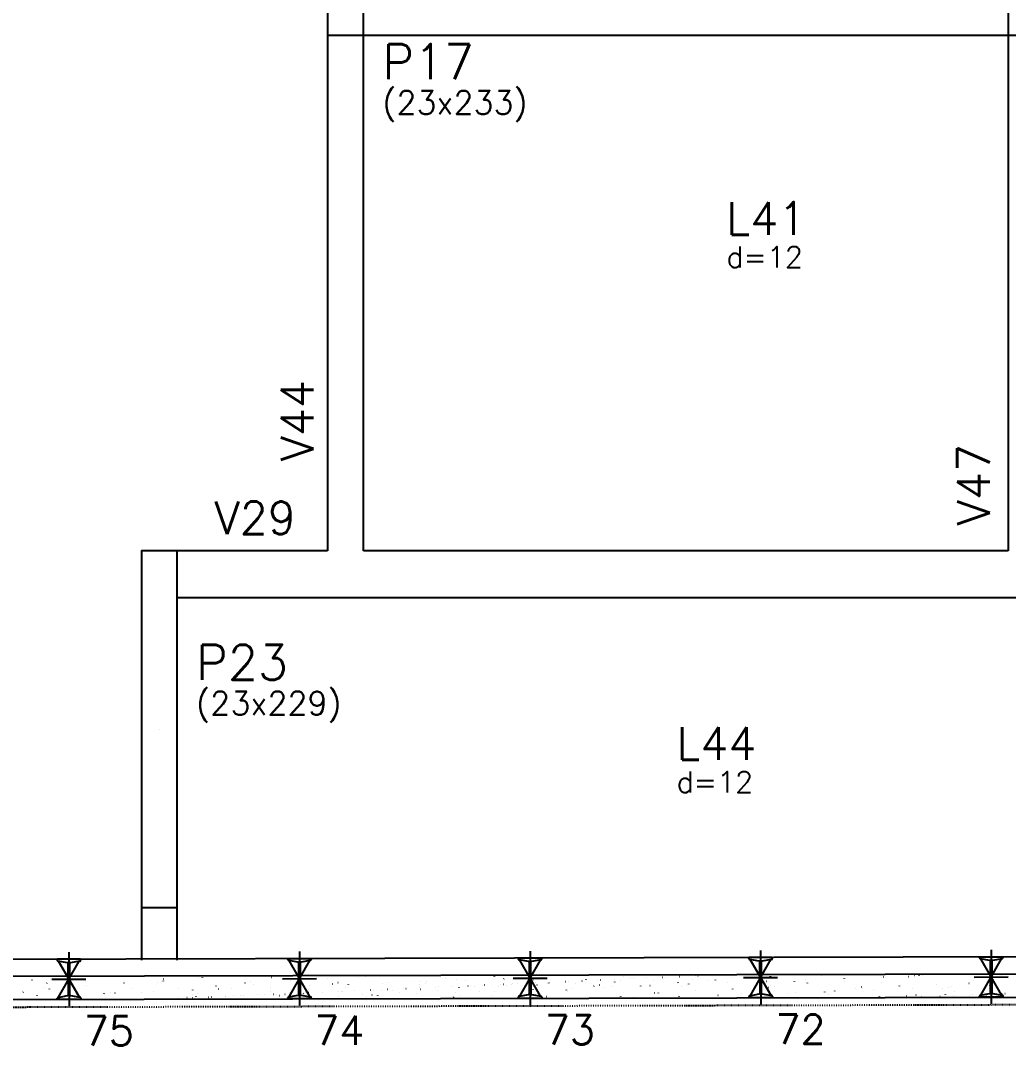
# Model space of a CAD drawing. Extents: x -40810 to 33675, y -2018 to 21213.
# Drawn here: x 24705 to 25339, y -374 to 285 of the extents above; entities that cross this region are included whole.
import ezdxf

# ---------------------------------------------------------------- set-up
doc = ezdxf.new("R2010")
doc.units = 0
doc.linetypes.add('ESTILO_TQS_0003', pattern=[1.5, 0.5, -0.4, 0.1, -0.5])
doc.layers.get('0').update_dxf_attribs({"color": 1, "lineweight": 9})
for name, color, linetype in [('1', 5, 'Continuous'), ('12', 3, 'Continuous'), ('13', 7, 'Continuous'), ('19', 5, 'Continuous'), ('24', 5, 'ESTILO_TQS_0003'), ('242', 3, 'Continuous'), ('3', 2, 'Continuous'), ('49', 20, 'Continuous'), ('51', 6, 'Continuous'), ('52', 21, 'Continuous'), ('8', 5, 'Continuous'), ('9', 3, 'Continuous')]:
    doc.layers.add(name, color=color, linetype=linetype)
doc.styles.get("Standard").update_dxf_attribs({"font": 'romans.shx', "width": 0.8})

# ---------------------------------------------------------------- blocks, each defined once
blk = doc.blocks.new('_H9EFD498501-001')
for p, q in [((1447.935799, 193.436328), (1447.945588, 193.510687)), ((1457.386251, 191.515502), (1457.431908, 191.575003)), ((1459.783249, 194.639331), (1459.828907, 194.698832)), ((1471.774215, 194.428277), (1471.784005, 194.502635)), ((1472.594946, 192.483931), (1472.668169, 192.500163)), ((1476.256056, 193.295579), (1476.329279, 193.311812)), ((1482.35329, 192.427491), (1482.398947, 192.486992)), ((1484.750288, 195.55132), (1484.795946, 195.610821)), ((1506.949366, 191.491877), (1506.959156, 191.566235)), ((1507.320329, 193.33948), (1507.365986, 193.398982)), ((1528.576274, 192.004134), (1528.649497, 192.020367)), ((1530.787782, 192.483825), (1530.797572, 192.558184)), ((1532.237384, 192.815783), (1532.310607, 192.832016)), ((1532.287368, 194.251469), (1532.333025, 194.310971)), ((1545.41738, 195.737718), (1545.490603, 195.753951)), ((1554.802409, 194.814225), (1554.812199, 194.888583)), ((1557.254407, 195.163458), (1557.300065, 195.22296)), ((1582.221446, 196.075448), (1582.267104, 196.134949)), ((1584.557602, 191.524338), (1584.630824, 191.540571)), ((1588.218712, 192.335987), (1588.291934, 192.35222)), ((1601.398708, 195.257922), (1601.471931, 195.274155)), ((1613.815976, 192.869773), (1613.825766, 192.944132)), ((1637.727814, 194.41941), (1637.737603, 194.493768)), ((1640.53893, 191.044542), (1640.612152, 191.060775)), ((1644.20004, 191.856191), (1644.273262, 191.872424)), ((1657.380036, 194.778126), (1657.453258, 194.794359)), ((1661.56623, 195.411358), (1661.576019, 195.485717)), ((1672.829544, 190.925322), (1672.839333, 190.99968)), ((1675.834579, 191.571699), (1675.880236, 191.6312)), ((1696.741381, 192.474958), (1696.751171, 192.549317)), ((1700.181368, 191.376395), (1700.25459, 191.392628)), ((1700.801618, 192.483688), (1700.847275, 192.543189)), ((1713.361364, 194.29833), (1713.434586, 194.314562)), ((1720.579797, 193.466907), (1720.589587, 193.541265)), ((1725.768657, 193.395677), (1725.814314, 193.455178)), ((1744.594424, 195.797306), (1744.604213, 195.871664)), ((1750.735696, 194.307666), (1750.781353, 194.367167)), ((1756.162696, 190.896599), (1756.235918, 190.912832)), ((1759.161218, 191.193189), (1759.236147, 191.19646)), ((1769.276582, 191.634835), (1769.35151, 191.638106)), ((1769.342692, 193.818533), (1769.415914, 193.834766)), ((1771.149797, 191.716621), (1771.224726, 191.719893)), ((1775.702735, 195.219655), (1775.748392, 195.279157)), ((1779.593365, 191.522456), (1779.603154, 191.596814)), ((1779.991374, 192.102653), (1780.066303, 192.105924)), ((1790.106737, 192.544299), (1790.181666, 192.54757)), ((1791.979953, 192.626085), (1792.054881, 192.629357)), ((1796.925891, 191.252521), (1796.971548, 191.312023)), ((1800.669774, 196.131644), (1800.715431, 196.191146)), ((1800.821529, 193.012117), (1800.896458, 193.015388)), ((1803.607991, 193.852855), (1803.617781, 193.927213)), ((1810.936893, 193.453763), (1811.011821, 193.457035)), ((1812.810108, 193.53555), (1812.885037, 193.538821)), ((1821.651685, 193.921581), (1821.726613, 193.924853)), ((1821.89293, 192.16451), (1821.938587, 192.224012)), ((1825.32402, 193.338737), (1825.397242, 193.35497)), ((1827.519829, 195.402491), (1827.529618, 195.476849)), ((1831.767048, 194.363227), (1831.841977, 194.366499)), ((1833.640263, 194.445014), (1833.715192, 194.448285)), ((1842.48184, 194.831045), (1842.556769, 194.834317)), ((1846.859969, 193.0765), (1846.905627, 193.136001)), ((1851.358245, 196.39444), (1851.368034, 196.468798)), ((1852.597203, 195.272692), (1852.672132, 195.275963)), ((1854.470419, 195.354478), (1854.545347, 195.35775)), ((1862.621559, 191.908403), (1862.631348, 191.982762)), ((1863.311996, 195.74051), (1863.386924, 195.743781)), ((1869.43001, 190.86466), (1869.475667, 190.924161)), ((1871.827008, 193.988489), (1871.872666, 194.04799)), ((1873.427359, 196.182156), (1873.502287, 196.185427)), ((1875.300574, 196.263942), (1875.375503, 196.267214)), ((1881.305348, 192.858941), (1881.37857, 192.875174)), ((1884.142151, 196.649974), (1884.21708, 196.653245)), ((1886.533396, 193.45804), (1886.543185, 193.532398)), ((1894.397049, 191.776649), (1894.442706, 191.836151)), ((1896.794047, 194.900478), (1896.839705, 194.959979)), ((1898.512565, 196.673689), (1898.585787, 196.689922)), ((1910.371812, 194.449988), (1910.381602, 194.524347)), ((1919.364088, 192.688638), (1919.409745, 192.74814)), ((1921.761087, 195.812467), (1921.806744, 195.871968)), ((1934.386439, 196.780387), (1934.396228, 196.854746)), ((1937.286676, 192.379145), (1937.359898, 192.395378)), ((1944.331127, 193.600627), (1944.376785, 193.660129)), ((1945.546963, 191.513588), (1945.556753, 191.587947)), ((1946.728126, 196.724456), (1946.773783, 196.783958)), ((1954.493893, 196.193893), (1954.567115, 196.210126)), ((1958.155003, 197.005542), (1958.228225, 197.021775)), ((1969.298166, 194.512617), (1969.343824, 194.572118)), ((1969.38538, 192.505537), (1969.395169, 192.579895)), ((1993.268003, 191.899349), (1993.341226, 191.915582)), ((1993.400006, 194.835936), (1993.409796, 194.910294)), ((1994.265205, 195.424606), (1994.310863, 195.484107)), ((2010.475221, 195.714097), (2010.548443, 195.73033)), ((2014.136331, 196.525746), (2014.209553, 196.541979)), ((2017.311843, 196.385572), (2017.321633, 196.459931)), ((2019.232245, 196.336595), (2019.277902, 196.396096)), ((2041.15026, 197.377521), (2041.150377, 197.378414)), ((2044.199284, 197.248584), (2044.244941, 197.308085)), ((2049.249331, 191.419553), (2049.322554, 191.435786)), ((2052.413574, 192.891485), (2052.423363, 192.965843)), ((2066.456548, 195.234301), (2066.529771, 195.250534)), ((2070.117658, 196.04595), (2070.190881, 196.062183)), ((1442.207733, 185.747248), (1442.280955, 185.763481)), ((1455.387729, 188.669182), (1455.460952, 188.685415)), ((1459.022902, 187.611841), (1459.032692, 187.6862)), ((1476.098267, 184.275785), (1476.143924, 184.335287)), ((1483.037529, 189.942241), (1483.047319, 190.016599)), ((1494.198054, 184.675442), (1494.207843, 184.7498)), ((1494.527951, 184.455803), (1494.601173, 184.472036)), ((1498.189061, 185.267451), (1498.262283, 185.283684)), ((1501.065306, 185.187775), (1501.110963, 185.247276)), ((1511.369057, 188.189386), (1511.442279, 188.205619)), ((1518.03647, 185.66739), (1518.046259, 185.741749)), ((1526.032345, 186.099764), (1526.078002, 186.159265)), ((1542.051096, 187.997789), (1542.060886, 188.072148)), ((1550.999384, 187.011753), (1551.045041, 187.071254)), ((1554.170389, 184.787655), (1554.243611, 184.803888)), ((1565.962934, 189.547426), (1565.972723, 189.621784)), ((1567.350385, 187.70959), (1567.423607, 187.725823)), ((1575.966423, 187.923742), (1576.01208, 187.983243)), ((1589.80135, 190.539374), (1589.811139, 190.613733)), ((1600.933462, 188.835731), (1600.979119, 188.895233)), ((1601.064664, 186.053338), (1601.074453, 186.127696)), ((1602.635338, 184.359121), (1602.710267, 184.362392)), ((1604.508554, 184.440907), (1604.583482, 184.444179)), ((1610.151717, 184.307859), (1610.224939, 184.324092)), ((1613.350131, 184.826939), (1613.425059, 184.83021)), ((1622.156618, 184.868597), (1622.202275, 184.928099)), ((1623.331713, 187.229794), (1623.404935, 187.246027)), ((1623.465494, 185.268585), (1623.540422, 185.271857)), ((1624.976501, 187.602974), (1624.986291, 187.677333)), ((1625.338709, 185.350372), (1625.413638, 185.353643)), ((1625.900501, 189.74772), (1625.946158, 189.807222)), ((1634.180286, 185.736403), (1634.255215, 185.739675)), ((1644.295649, 186.178049), (1644.370578, 186.181321)), ((1646.168865, 186.259836), (1646.243793, 186.263107)), ((1647.123657, 185.780586), (1647.169314, 185.840088)), ((1648.814917, 188.594923), (1648.824707, 188.669281)), ((1650.86754, 190.659709), (1650.913197, 190.719211)), ((1655.010441, 186.645867), (1655.08537, 186.649139)), ((1665.125805, 187.087514), (1665.200733, 187.090785)), ((1666.99902, 187.1693), (1667.073949, 187.172571)), ((1672.090696, 186.692576), (1672.136353, 186.752077)), ((1675.840597, 187.555332), (1675.915525, 187.558603)), ((1679.313041, 186.749998), (1679.386263, 186.766231)), ((1683.990069, 185.658523), (1683.999858, 185.732881)), ((1685.95596, 187.996978), (1686.030889, 188.000249)), ((1687.829175, 188.078764), (1687.904104, 188.082036)), ((1694.660737, 184.480736), (1694.706394, 184.540237)), ((1696.520258, 190.564746), (1696.59348, 190.580979)), ((1696.670752, 188.464796), (1696.745681, 188.468067)), ((1697.057735, 187.604565), (1697.103392, 187.664066)), ((1706.786115, 188.906442), (1706.861044, 188.909714)), ((1707.828485, 186.650472), (1707.838274, 186.72483)), ((1708.659331, 188.988228), (1708.73426, 188.9915)), ((1717.500908, 189.37426), (1717.575836, 189.377532)), ((1719.627776, 185.392725), (1719.673433, 185.452227)), ((1722.024774, 188.516554), (1722.070431, 188.576055)), ((1727.616271, 189.815906), (1727.6912, 189.819178)), ((1729.489486, 189.897693), (1729.564415, 189.900964)), ((1731.843111, 188.980871), (1731.852901, 189.055229)), ((1735.294369, 186.270202), (1735.367591, 186.286435)), ((1738.331063, 190.283724), (1738.405992, 190.286996)), ((1744.594815, 186.304714), (1744.640472, 186.364216)), ((1746.991813, 189.428543), (1747.03747, 189.488044)), ((1748.446426, 190.725371), (1748.521355, 190.728642)), ((1750.319642, 190.807157), (1750.39457, 190.810428)), ((1752.501586, 190.08495), (1752.574808, 190.101183)), ((1755.754949, 190.530507), (1755.764738, 190.604865)), ((1766.842052, 184.70602), (1766.851842, 184.780379)), ((1769.561854, 187.216703), (1769.607511, 187.276205)), ((1771.958852, 190.340532), (1772.004509, 190.400034)), ((1790.856679, 187.036419), (1790.866468, 187.110778)), ((1791.275697, 185.790406), (1791.348919, 185.806639)), ((1794.528893, 188.128692), (1794.57455, 188.188194)), ((1808.482914, 189.605154), (1808.556136, 189.621387)), ((1812.144024, 190.416803), (1812.217246, 190.433036)), ((1814.768516, 188.586056), (1814.778305, 188.660414)), ((1819.495932, 189.040682), (1819.541589, 189.100183)), ((1838.606932, 189.578004), (1838.616722, 189.652363)), ((1844.462971, 189.952671), (1844.508628, 190.012172)), ((1847.257024, 185.31061), (1847.330247, 185.326843)), ((1849.870246, 185.091968), (1849.880036, 185.166326)), ((1864.464242, 189.125358), (1864.537464, 189.141591)), ((1868.125352, 189.937006), (1868.198574, 189.953239)), ((1873.782083, 186.641604), (1873.791873, 186.715963)), ((1897.6205, 187.633553), (1897.630289, 187.707911)), ((1903.238352, 184.830814), (1903.311575, 184.847047)), ((1913.109065, 184.536933), (1913.154722, 184.596434)), ((1920.445569, 188.645562), (1920.518792, 188.661795)), ((1921.635126, 189.963952), (1921.644916, 190.03831)), ((1924.106679, 189.45721), (1924.179902, 189.473443)), ((1932.795651, 184.697153), (1932.80544, 184.771511)), ((1938.076104, 185.448922), (1938.121761, 185.508423)), ((1956.634067, 185.689102), (1956.643857, 185.76346)), ((1959.21968, 184.351018), (1959.292902, 184.36725)), ((1963.043143, 186.360911), (1963.0888, 186.420412)), ((1976.426897, 188.165766), (1976.50012, 188.181999)), ((1980.088007, 188.977414), (1980.16123, 188.993647)), ((1980.648694, 188.019501), (1980.658483, 188.093859)), ((1988.010182, 187.2729), (1988.055839, 187.332402)), ((2004.560531, 189.569137), (2004.57032, 189.643495)), ((2012.977221, 188.184889), (2013.022878, 188.244391)), ((2028.398947, 190.561086), (2028.408737, 190.635444)), ((2032.408225, 187.68597), (2032.481447, 187.702203)), ((2034.200377, 184.217755), (2034.246034, 184.277257)), ((2036.069335, 188.497618), (2036.142557, 188.513851)), ((2037.94426, 189.096878), (2037.989917, 189.15638)), ((2039.662261, 186.075049), (2039.672051, 186.149408)), ((2059.167416, 185.129744), (2059.213073, 185.189246)), ((2062.911299, 190.008868), (2062.956956, 190.068369)), ((2063.574098, 187.624686), (2063.583888, 187.699044)), ((2070.441097, 184.679827), (2070.516025, 184.683098)), ((2072.314312, 184.761613), (2072.389241, 184.764885)), ((1446.289128, 180.928619), (1446.289128, 180.928619)), ((1446.289128, 180.928619), (1446.289128, 180.928619)), ((1449.268222, 180.935879), (1449.268222, 180.935879)), ((1451.131228, 183.363796), (1451.176885, 183.423298)), ((1458.146844, 180.957518), (1458.146844, 180.957518)), ((1470.004561, 180.986416), (1470.004561, 180.986416)), ((1470.004561, 180.986416), (1470.004561, 180.986416)), ((1470.004561, 180.986416), (1470.004561, 180.986416)), ((1470.286216, 183.125805), (1470.296006, 183.200164)), ((1473.580933, 180.995133), (1473.580933, 180.995133)), ((1478.977198, 181.008284), (1478.977198, 181.008284)), ((1478.977198, 181.008284), (1478.977198, 181.008284)), ((1478.977198, 181.008284), (1478.977198, 181.008284)), ((1481.862277, 181.015315), (1481.862277, 181.015315)), ((1481.862277, 181.015315), (1481.862277, 181.015315)), ((1481.862277, 181.015315), (1481.862277, 181.015315)), ((1493.719993, 181.044214), (1493.719993, 181.044214)), ((1493.719993, 181.044214), (1493.719993, 181.044214)), ((1497.893645, 181.054386), (1497.893645, 181.054386)), ((1505.57771, 181.073113), (1505.57771, 181.073113)), ((1505.57771, 181.073113), (1505.57771, 181.073113)), ((1517.435426, 181.102011), (1517.435426, 181.102011)), ((1522.206356, 181.113639), (1522.206356, 181.113639)), ((1522.206356, 181.113639), (1522.206356, 181.113639)), ((1522.206356, 181.113639), (1522.206356, 181.113639)), ((1522.288462, 181.220641), (1522.334119, 181.280142)), ((1528.661917, 181.129372), (1528.661917, 181.129372)), ((1528.661917, 181.129372), (1528.661917, 181.129372)), ((1529.293143, 181.13091), (1529.293143, 181.13091)), ((1529.293143, 181.13091), (1529.293143, 181.13091)), ((1529.293143, 181.13091), (1529.293143, 181.13091)), ((1529.299784, 181.181354), (1529.309573, 181.255712)), ((1530.029509, 181.189082), (1530.104437, 181.192353)), ((1537.769054, 181.151567), (1537.769054, 181.151567)), ((1537.769054, 181.151567), (1537.769054, 181.151567)), ((1537.769054, 181.151567), (1537.769054, 181.151567)), ((1540.144872, 181.630728), (1540.219801, 181.634)), ((1541.150859, 181.159809), (1541.150859, 181.159809)), ((1541.150859, 181.159809), (1541.150859, 181.159809)), ((1541.150859, 181.159809), (1541.150859, 181.159809)), ((1542.018088, 181.712515), (1542.093016, 181.715786)), ((1546.519068, 181.172892), (1546.519068, 181.172892)), ((1546.519068, 181.172892), (1546.519068, 181.172892)), ((1546.519068, 181.172892), (1546.519068, 181.172892)), ((1547.255501, 182.13263), (1547.301158, 182.192131)), ((1550.509279, 183.976007), (1550.582501, 183.99224)), ((1550.859664, 182.098546), (1550.934593, 182.101818)), ((1553.008576, 181.188707), (1553.008576, 181.188707)), ((1553.008576, 181.188707), (1553.008576, 181.188707)), ((1553.211621, 182.73099), (1553.221411, 182.805349)), ((1560.975028, 182.540193), (1561.049956, 182.543464)), ((1562.848243, 182.621979), (1562.923172, 182.62525)), ((1564.866292, 181.217606), (1564.866292, 181.217606)), ((1564.866292, 181.217606), (1564.866292, 181.217606)), ((1570.83178, 181.232145), (1570.83178, 181.232145)), ((1570.83178, 181.232145), (1570.83178, 181.232145)), ((1570.83178, 181.232145), (1570.83178, 181.232145)), ((1571.68982, 183.00801), (1571.764748, 183.011282)), ((1572.22254, 183.044619), (1572.268197, 183.10412)), ((1576.724009, 181.246505), (1576.724009, 181.246505)), ((1577.050037, 183.722939), (1577.059827, 183.797297)), ((1581.805183, 183.449657), (1581.880112, 183.452928)), ((1583.678398, 183.531443), (1583.753327, 183.534715)), ((1588.581725, 181.275404), (1588.581725, 181.275404)), ((1592.519975, 183.917475), (1592.594904, 183.920746)), ((1595.144491, 181.291398), (1595.144491, 181.291398)), ((1595.144491, 181.291398), (1595.144491, 181.291398)), ((1595.144491, 181.291398), (1595.144491, 181.291398)), ((1596.56091, 181.29485), (1596.56091, 181.29485)), ((1596.56091, 181.29485), (1596.56091, 181.29485)), ((1596.56091, 181.29485), (1596.56091, 181.29485)), ((1597.189579, 183.956608), (1597.235236, 184.01611)), ((1600.439441, 181.304302), (1600.439441, 181.304302)), ((1600.439441, 181.304302), (1600.439441, 181.304302)), ((1600.439441, 181.304302), (1600.439441, 181.304302)), ((1606.490607, 183.496211), (1606.563829, 183.512444)), ((1612.297158, 181.333201), (1612.297158, 181.333201)), ((1612.297158, 181.333201), (1612.297158, 181.333201)), ((1612.297158, 181.333201), (1612.297158, 181.333201)), ((1619.457203, 181.350651), (1619.457203, 181.350651)), ((1619.457203, 181.350651), (1619.457203, 181.350651)), ((1619.75962, 181.744768), (1619.805277, 181.80427)), ((1624.154874, 181.3621), (1624.154874, 181.3621)), ((1624.154874, 181.3621), (1624.154874, 181.3621)), ((1636.012591, 181.390998), (1636.012591, 181.390998)), ((1636.063605, 181.778488), (1636.073394, 181.852846)), ((1643.769915, 181.409904), (1643.769915, 181.409904)), ((1643.769915, 181.409904), (1643.769915, 181.409904)), ((1644.726659, 182.656758), (1644.772316, 182.716259)), ((1647.870307, 181.419897), (1647.870307, 181.419897)), ((1655.352766, 181.438133), (1655.352766, 181.438133)), ((1655.352766, 181.438133), (1655.352766, 181.438133)), ((1655.352766, 181.438133), (1655.352766, 181.438133)), ((1659.728024, 181.448796), (1659.728024, 181.448796)), ((1659.728024, 181.448796), (1659.728024, 181.448796)), ((1659.728024, 181.448796), (1659.728024, 181.448796)), ((1660.078231, 184.108887), (1660.088021, 184.183245)), ((1662.471935, 183.016415), (1662.545157, 183.032648)), ((1666.133045, 183.828063), (1666.206267, 183.844296)), ((1668.082626, 181.469157), (1668.082626, 181.469157)), ((1668.082626, 181.469157), (1668.082626, 181.469157)), ((1669.693698, 183.568747), (1669.739355, 183.628248)), ((1671.58574, 181.477695), (1671.58574, 181.477695)), ((1671.58574, 181.477695), (1671.58574, 181.477695)), ((1671.58574, 181.477695), (1671.58574, 181.477695)), ((1683.443457, 181.506593), (1683.443457, 181.506593)), ((1683.443457, 181.506593), (1683.443457, 181.506593)), ((1692.395338, 181.52841), (1692.395338, 181.52841)), ((1692.395338, 181.52841), (1692.395338, 181.52841)), ((1695.301173, 181.535492), (1695.301173, 181.535492)), ((1695.301173, 181.535492), (1695.301173, 181.535492)), ((1707.15889, 181.564391), (1707.15889, 181.564391)), ((1714.144621, 181.581416), (1714.144621, 181.581416)), ((1714.144621, 181.581416), (1714.144621, 181.581416)), ((1714.144621, 181.581416), (1714.144621, 181.581416)), ((1716.708049, 181.587663), (1716.708049, 181.587663)), ((1716.708049, 181.587663), (1716.708049, 181.587663)), ((1718.453263, 182.536619), (1718.526485, 182.552852)), ((1719.016606, 181.593289), (1719.016606, 181.593289)), ((1719.016606, 181.593289), (1719.016606, 181.593289)), ((1719.016606, 181.593289), (1719.016606, 181.593289)), ((1719.091799, 182.164435), (1719.101588, 182.238794)), ((1722.114373, 183.348267), (1722.187595, 183.3645)), ((1730.874322, 181.622188), (1730.874322, 181.622188)), ((1730.874322, 181.622188), (1730.874322, 181.622188)), ((1730.874322, 181.622188), (1730.874322, 181.622188)), ((1741.020761, 181.646916), (1741.020761, 181.646916)), ((1741.020761, 181.646916), (1741.020761, 181.646916)), ((1742.732039, 181.651087), (1742.732039, 181.651087)), ((1742.732039, 181.651087), (1742.732039, 181.651087)), ((1743.003636, 183.714072), (1743.013425, 183.78843)), ((1754.589755, 181.679986), (1754.589755, 181.679986)), ((1754.589755, 181.679986), (1754.589755, 181.679986)), ((1765.333473, 181.706169), (1765.333473, 181.706169)), ((1765.333473, 181.706169), (1765.333473, 181.706169)), ((1766.447472, 181.708884), (1766.447472, 181.708884)), ((1772.936477, 181.724699), (1772.936477, 181.724699)), ((1772.936477, 181.724699), (1772.936477, 181.724699)), ((1772.936477, 181.724699), (1772.936477, 181.724699)), ((1774.43459, 182.056822), (1774.507813, 182.073055)), ((1778.0957, 182.868471), (1778.168923, 182.884704)), ((1778.305188, 181.737783), (1778.305188, 181.737783)), ((1789.646184, 181.765422), (1789.646184, 181.765422)), ((1789.646184, 181.765422), (1789.646184, 181.765422)), ((1790.162905, 181.766682), (1790.162905, 181.766682)), ((1790.162905, 181.766682), (1790.162905, 181.766682)), ((1790.162905, 181.766682), (1790.162905, 181.766682)), ((1802.020621, 181.79558), (1802.026993, 181.843979)), ((1802.020621, 181.79558), (1802.020621, 181.79558)), ((1802.020621, 181.79558), (1802.020621, 181.79558)), ((1813.878338, 181.824479), (1813.878338, 181.824479)), ((1813.878338, 181.824479), (1813.878338, 181.824479)), ((1813.958896, 181.824675), (1813.958896, 181.824675)), ((1813.958896, 181.824675), (1813.958896, 181.824675)), ((1825.736054, 181.853378), (1825.736054, 181.853378)), ((1825.85562, 182.761569), (1825.865409, 182.835927)), ((1831.728333, 181.867982), (1831.728333, 181.867982)), ((1834.077028, 182.388675), (1834.150251, 182.404908)), ((1837.59377, 181.882277), (1837.59377, 181.882277)), ((1838.271608, 181.883929), (1838.271608, 181.883929)), ((1838.271608, 181.883929), (1838.271608, 181.883929)), ((1849.451487, 181.911175), (1849.451487, 181.911175)), ((1849.451487, 181.911175), (1849.451487, 181.911175)), ((1849.451487, 181.911175), (1849.451487, 181.911175)), ((1861.309203, 181.940074), (1861.309203, 181.940074)), ((1861.309203, 181.940074), (1861.309203, 181.940074)), ((1861.309203, 181.940074), (1861.309203, 181.940074)), ((1862.584319, 181.943182), (1862.584319, 181.943182)), ((1863.174987, 182.712954), (1863.220644, 182.772456)), ((1873.16692, 181.968973), (1873.16692, 181.968973)), ((1873.16692, 181.968973), (1873.16692, 181.968973)), ((1885.024636, 181.997871), (1885.024636, 181.997871)), ((1885.024636, 181.997871), (1885.024636, 181.997871)), ((1886.897031, 182.002435), (1886.897031, 182.002435)), ((1888.142026, 183.624943), (1888.187683, 183.684445)), ((1890.520189, 182.011265), (1890.520189, 182.011265)), ((1890.520189, 182.011265), (1890.520189, 182.011265)), ((1896.882353, 182.02677), (1896.882353, 182.02677)), ((1908.740069, 182.055669), (1908.740069, 182.055669)), ((1908.740069, 182.055669), (1908.740069, 182.055669)), ((1908.740069, 182.055669), (1908.740069, 182.055669)), ((1908.883814, 183.147517), (1908.893603, 183.221875)), ((1911.209742, 182.061688), (1911.209742, 182.061688)), ((1920.597786, 182.084568), (1920.597786, 182.084568)), ((1920.597786, 182.084568), (1920.597786, 182.084568)), ((1920.597786, 182.084568), (1920.597786, 182.084568)), ((1932.455502, 182.113466), (1932.455502, 182.113466)), ((1932.455502, 182.113466), (1932.455502, 182.113466)), ((1935.522454, 182.120941), (1935.522454, 182.120941)), ((1944.313218, 182.142365), (1944.313218, 182.142365)), ((1944.313218, 182.142365), (1944.313218, 182.142365)), ((1949.312045, 182.154548), (1949.312045, 182.154548)), ((1949.312045, 182.154548), (1949.312045, 182.154548)), ((1956.170935, 182.171264), (1956.170935, 182.171264)), ((1959.835166, 182.180194), (1959.835166, 182.180194)), ((1968.028651, 182.200162), (1968.028651, 182.200162)), ((1979.886368, 182.229061), (1979.886368, 182.229061)), ((1979.886368, 182.229061), (1979.886368, 182.229061)), ((1979.886368, 182.229061), (1979.886368, 182.229061)), ((1984.147877, 182.239447), (1984.147877, 182.239447)), ((1984.147877, 182.239447), (1984.147877, 182.239447)), ((1984.147877, 182.239447), (1984.147877, 182.239447)), ((1984.266299, 182.393777), (1984.311956, 182.453279)), ((1991.744084, 182.25796), (1991.744084, 182.25796)), ((1991.744084, 182.25796), (1991.744084, 182.25796)), ((1991.809218, 182.752702), (1991.819008, 182.82706)), ((2003.601801, 182.286859), (2003.601801, 182.286859)), ((2003.601801, 182.286859), (2003.601801, 182.286859)), ((2008.103901, 182.297831), (2008.103901, 182.297831)), ((2008.103901, 182.297831), (2008.103901, 182.297831)), ((2008.460589, 182.2987), (2008.460589, 182.2987)), ((2008.460589, 182.2987), (2008.460589, 182.2987)), ((2008.460589, 182.2987), (2008.460589, 182.2987)), ((2009.233338, 183.305766), (2009.278995, 183.365268)), ((2015.201008, 183.871221), (2015.27423, 183.887454)), ((2015.459517, 182.315757), (2015.459517, 182.315757)), ((2015.647634, 183.74465), (2015.657424, 183.819009)), ((2016.344394, 182.317914), (2016.344394, 182.317914)), ((2016.344394, 182.317914), (2016.344394, 182.317914)), ((2018.665423, 182.419252), (2018.740351, 182.422524)), ((2027.317234, 182.344656), (2027.317234, 182.344656)), ((2028.780786, 182.860898), (2028.855715, 182.86417)), ((2030.654001, 182.942685), (2030.72893, 182.945956)), ((2032.773301, 182.357953), (2032.773301, 182.357953)), ((2032.773301, 182.357953), (2032.773301, 182.357953)), ((2032.773301, 182.357953), (2032.773301, 182.357953)), ((2039.17495, 182.373555), (2039.17495, 182.373555)), ((2039.17495, 182.373555), (2039.17495, 182.373555)), ((2039.17495, 182.373555), (2039.17495, 182.373555)), ((2039.495578, 183.328716), (2039.570507, 183.331988)), ((2049.610941, 183.770363), (2049.68587, 183.773634)), ((2051.032666, 182.402453), (2051.032666, 182.402453)), ((2051.032666, 182.402453), (2051.032666, 182.402453)), ((2051.032666, 182.402453), (2051.032666, 182.402453)), ((2051.484157, 183.852149), (2051.559085, 183.85542)), ((2057.086012, 182.417206), (2057.086012, 182.417206)), ((2057.086012, 182.417206), (2057.086012, 182.417206)), ((2057.086012, 182.417206), (2057.086012, 182.417206)), ((2060.325734, 184.238181), (2060.400662, 184.241452)), ((2062.890383, 182.431352), (2062.890383, 182.431352)), ((2062.890383, 182.431352), (2062.890383, 182.431352)), ((2066.895757, 182.441114), (2066.895757, 182.441114)), ((2066.895757, 182.441114), (2066.895757, 182.441114)), ((2071.182336, 183.391425), (2071.255558, 183.407658))]:
    blk.add_line(p, q)

msp = doc.modelspace()

# ---------------------------------------------------------------- linework, layer by layer
at = {"linetype": 'Continuous', "ltscale": 30}
msp.add_lwpolyline([(25338.629, 275.086), (25131.629, 275.086), (24924.629, 275.086), (24924.629, -55.914), (25338.629, -55.914)], close=True, dxfattribs=at)
msp.add_lwpolyline([(25338.629, 275.086), (25131.629, 275.086), (24924.629, 275.086), (24924.629, -55.914), (25338.629, -55.914)], close=True, dxfattribs=at)
msp.add_lwpolyline([(25338.629, 275.086), (25131.629, 275.086), (24924.629, 275.086), (24924.629, -55.914), (25338.629, -55.914)], close=True, dxfattribs=at)
msp.add_lwpolyline([(25338.629, 275.086), (25131.629, 275.086), (24924.629, 275.086), (24924.629, -55.914), (25338.629, -55.914)], close=True, dxfattribs=at)
msp.add_lwpolyline([(25338.629, 275.086), (25131.629, 275.086), (24924.629, 275.086), (24924.629, -55.914), (25338.629, -55.914)], close=True, dxfattribs=at)
at = {"layer": '1'}
for points in [[(24901.629, 275.086), (24901.629, -55.914)], [(24924.629, 275.086), (25131.629, 275.086)], [(24924.629, -55.914), (24924.629, 275.086)], [(25131.629, 275.086), (25338.629, 275.086)], [(25338.629, 275.086), (25338.629, -55.914)], [(24901.629, -55.914), (24805.129, -55.914)], [(25338.629, -55.914), (24924.629, -55.914)], [(24805.129, -85.914), (24915.129, -85.914)], [(24915.129, -85.914), (25352.129, -85.914)], [(24782.129, -284.914), (24782.129, -318.811)], [(24805.129, -318.754), (24805.129, -284.914)]]:
    msp.add_lwpolyline(points, dxfattribs=at)
at = {"layer": '24'}
msp.add_line((27261.131, -342.823), (23697.691, -351.446), dxfattribs=at)
at = {"layer": '242'}
msp.add_line((24793.629, -170.414), (24793.629, -170.414), dxfattribs=at)
at = {"layer": '3'}
for points in [[(24901.629, 275.086), (24924.629, 275.086), (24924.629, 508.086), (24901.629, 508.086), (24901.629, 275.086)], [(25338.629, 275.086), (25361.629, 275.086), (25361.629, 508.086), (25338.629, 508.086), (25338.629, 275.086)], [(24782.129, -284.914), (24805.129, -284.914), (24805.129, -55.914), (24782.129, -55.914), (24782.129, -284.914)]]:
    msp.add_lwpolyline(points, dxfattribs=at)
at = {"layer": '49', "linetype": 'Continuous'}
for p, q in [((24485.554, -318.533), (27230.992, -311.842)), ((24485.58, -329.533), (27241.041, -322.818)), ((24485.617, -344.533), (27256.109, -337.781))]:
    msp.add_line(p, q, dxfattribs=at)
at = {"layer": '51'}
for p, q in [((24735.613, -313.586), (24735.697, -348.283)), ((24883.612, -313.228), (24883.696, -347.925)), ((25031.611, -312.869), (25031.695, -347.567)), ((25179.61, -312.511), (25179.694, -347.209)), ((25327.609, -312.153), (25327.693, -346.851)), ((24728.123, -317.953), (24743.123, -317.916)), ((24728.125, -318.707), (24728.123, -317.953)), ((24734.753, -320.364), (24728.609, -319.314)), ((24742.326, -342.491), (24728.983, -319.378)), ((24729.039, -342.523), (24742.27, -319.346)), ((24735.285, -340.901), (24735.237, -320.971)), ((24736.024, -320.97), (24736.072, -340.898)), ((24742.643, -319.28), (24736.505, -320.36)), ((24743.123, -317.916), (24743.125, -318.67)), ((24876.122, -317.595), (24891.122, -317.558)), ((24876.124, -318.349), (24876.122, -317.595)), ((24882.752, -320.006), (24876.609, -318.956)), ((24890.325, -342.133), (24876.982, -319.02)), ((24877.038, -342.165), (24890.269, -318.988)), ((24883.284, -340.543), (24883.236, -320.613)), ((24884.023, -320.611), (24884.071, -340.539)), ((24890.643, -318.922), (24884.505, -320.002)), ((24891.122, -317.558), (24891.124, -318.312)), ((25024.121, -317.236), (25039.121, -317.2)), ((25024.123, -317.99), (25024.121, -317.236)), ((25030.751, -319.648), (25024.608, -318.598)), ((25038.324, -341.775), (25024.981, -318.662)), ((25025.037, -341.807), (25038.268, -318.63)), ((25031.283, -340.184), (25031.235, -320.255)), ((25032.022, -320.253), (25032.07, -340.181)), ((25038.642, -318.564), (25032.504, -319.643)), ((25039.121, -317.2), (25039.123, -317.954)), ((25172.121, -316.878), (25187.121, -316.842)), ((25172.122, -317.632), (25172.121, -316.878)), ((25178.75, -319.289), (25172.607, -318.24)), ((25186.323, -341.416), (25172.98, -318.304)), ((25173.037, -341.449), (25186.267, -318.271)), ((25179.283, -339.826), (25179.234, -319.897)), ((25180.021, -319.895), (25180.07, -339.823)), ((25186.641, -318.206), (25180.503, -319.285)), ((25187.121, -316.842), (25187.122, -317.596)), ((25320.12, -316.52), (25335.12, -316.484)), ((25320.122, -317.274), (25320.12, -316.52)), ((25326.749, -318.931), (25320.606, -317.882)), ((25334.323, -341.058), (25320.98, -317.945)), ((25321.036, -341.09), (25334.267, -317.913)), ((25327.282, -339.468), (25327.234, -319.539)), ((25328.021, -319.537), (25328.069, -339.465)), ((25334.64, -317.848), (25328.502, -318.927)), ((25335.12, -316.484), (25335.121, -317.238)), ((24724.746, -330.961), (24746.564, -330.908)), ((24872.745, -330.603), (24894.563, -330.55)), ((25020.744, -330.245), (25042.562, -330.192)), ((25168.743, -329.886), (25190.561, -329.834)), ((25316.742, -329.528), (25338.56, -329.475)), ((24728.666, -342.589), (24734.804, -341.509)), ((24736.557, -341.505), (24742.7, -342.555)), ((24876.665, -342.231), (24882.803, -341.151)), ((24884.556, -341.147), (24890.699, -342.197)), ((25024.664, -341.872), (25030.802, -340.793)), ((25032.555, -340.789), (25038.698, -341.838)), ((25172.183, -342.878), (25172.182, -342.124)), ((25172.663, -341.514), (25178.801, -340.435)), ((25180.554, -340.431), (25186.697, -341.48)), ((25187.182, -342.088), (25187.183, -342.842)), ((25320.183, -342.52), (25320.181, -341.766)), ((25320.662, -341.156), (25326.8, -340.077)), ((25328.553, -340.072), (25334.696, -341.122)), ((25335.181, -341.73), (25335.183, -342.484)), ((24728.186, -343.953), (24728.184, -343.199)), ((24743.186, -343.916), (24728.186, -343.953)), ((24743.184, -343.162), (24743.186, -343.916)), ((24876.185, -343.594), (24876.183, -342.84)), ((24891.185, -343.558), (24876.185, -343.594)), ((24891.183, -342.804), (24891.185, -343.558)), ((25024.184, -343.236), (25024.183, -342.482)), ((25039.184, -343.2), (25024.184, -343.236)), ((25039.182, -342.446), (25039.184, -343.2)), ((25187.183, -342.842), (25172.183, -342.878)), ((25335.183, -342.484), (25320.183, -342.52))]:
    msp.add_line(p, q, dxfattribs=at)
for centre, start, end in [((24728.75, -318.705), 180.138657, 256.999883), ((24734.612, -320.973), 0.138657, 76.999883), ((24736.649, -320.968), 103.277431, 180.138657), ((24742.5, -318.672), 283.277431, 0.138657), ((24876.749, -318.347), 180.138657, 256.999883), ((24882.611, -320.615), 0.138657, 76.999883), ((24884.648, -320.61), 103.277431, 180.138657), ((24890.499, -318.314), 283.277431, 0.138657), ((25024.748, -317.989), 180.138657, 256.999883), ((25030.61, -320.257), 0.138657, 76.999883), ((25032.647, -320.252), 103.277431, 180.138657), ((25038.498, -317.956), 283.277431, 0.138657), ((25172.747, -317.631), 180.138657, 256.999883), ((25178.609, -319.898), 0.138657, 76.999883), ((25180.646, -319.894), 103.277431, 180.138657), ((25186.497, -317.598), 283.277431, 0.138657), ((25320.747, -317.273), 180.138657, 256.999883), ((25326.609, -319.54), 0.138657, 76.999883), ((25328.646, -319.535), 103.277431, 180.138657), ((25334.496, -317.239), 283.277431, 0.138657), ((24734.66, -340.901), 283.277509, 0.243653), ((24736.697, -340.896), 180.138657, 256.999883), ((24882.659, -340.543), 283.277509, 0.243653), ((24884.696, -340.538), 180.138657, 256.999883), ((24890.558, -342.806), 0.138657, 76.999883), ((25024.808, -342.481), 103.277431, 180.138657), ((25030.658, -340.185), 283.277509, 0.243653), ((25032.695, -340.18), 180.138657, 256.999883), ((25038.557, -342.447), 0.138657, 76.999883), ((25172.807, -342.123), 103.277431, 180.138657), ((25178.658, -339.827), 283.277509, 0.243653), ((25180.695, -339.822), 180.138657, 256.999883), ((25186.557, -342.089), 0.138657, 76.999883), ((25320.806, -341.764), 103.277431, 180.138657), ((25326.657, -339.468), 283.277509, 0.243653), ((25328.694, -339.463), 180.138657, 256.999883), ((25334.556, -341.731), 0.138657, 76.999883), ((24728.809, -343.197), 103.277431, 180.138657), ((24742.559, -343.164), 0.138657, 76.999883), ((24876.808, -342.839), 103.277431, 180.138657)]:
    msp.add_arc(centre, 0.625, start, end, dxfattribs=at)

# ---------------------------------------------------------------- block references
at = {"layer": '19'}
msp.add_blockref('_H9EFD498501-001', (23264.129, -524.914), dxfattribs=at)

# ---------------------------------------------------------------- texts
at = {"layer": '12'}
for s, p in [('(23x233)', (24936.879, 224.461)), ('(23x229)', (24817.379, -161.222))]:
    msp.add_text(s, height=15, dxfattribs=at).set_placement(p)
at = {"layer": '13'}
for p in [(25157.621, 126.071), (25125.668, -210.983)]:
    msp.add_text('d=12', height=13.5, dxfattribs=at).set_placement(p)
at = {"layer": '52'}
for s, p in [('75', (24745.125, -373.505)), ('74', (24893.124, -373.147)), ('73', (25041.123, -372.789)), ('72', (25189.122, -372.431))]:
    msp.add_text(s, height=18.75, dxfattribs=at).set_placement(p)
at = {"layer": '8'}
for s, p in [('L41', (25157.621, 146.966)), ('V29', (24829.085, -45.209)), ('L44', (25125.668, -190.088))]:
    msp.add_text(s, height=21, dxfattribs=at).set_placement(p)
for s, p in [('V44', (24892.651, 1.543)), ('V47', (25326.827, -39.597))]:
    msp.add_text(s, height=21, rotation=90, dxfattribs=at).set_placement(p)
at = {"layer": '9'}
for s, p in [('P17', (24936.879, 246.961)), ('P23', (24817.379, -138.722))]:
    msp.add_text(s, height=22.5, dxfattribs=at).set_placement(p)

doc.saveas('drawing.dxf')
